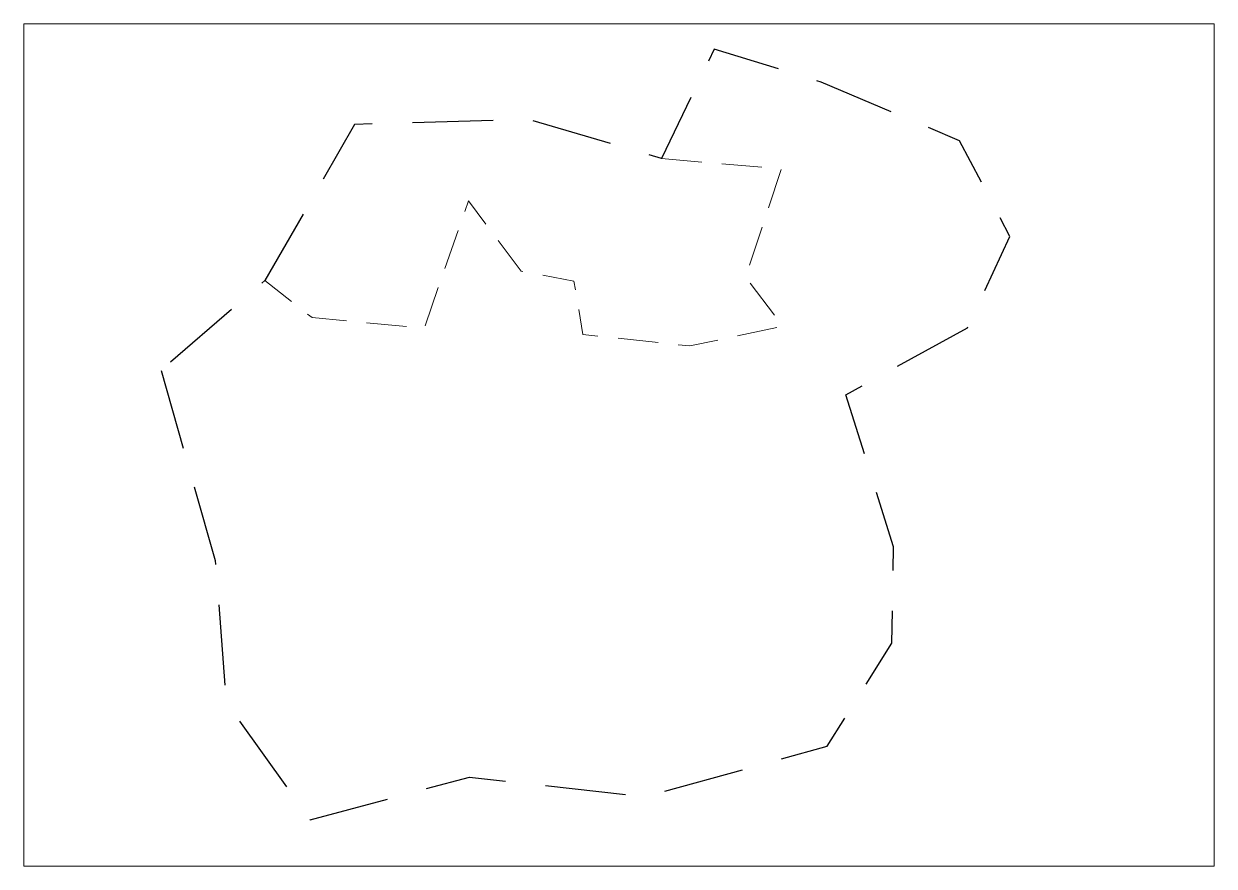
# Paper-space layout 'Layout3' of a CAD drawing. Header units: metres. Extents: x 30 to 267, y 21 to 189.
# The model-space entities are those that its viewports show. They can reach past a viewport. Long polylines and large blocks are cut down to what shows.
import ezdxf

# ---------------------------------------------------------------- set-up
doc = ezdxf.new("R2010")
doc.units = ezdxf.units.M
doc.linetypes.add('DASHED', pattern=[0.75, 0.5, -0.25])
doc.linetypes.add('DASHED2', pattern=[0.375, 0.25, -0.125])
doc.layers.add('C-TOPO', color=7, linetype='Continuous')

msp = doc.modelspace()

# ---------------------------------------------------------------- linework, layer by layer
at = {"layer": 'C-TOPO', "linetype": 'DASHED', "lineweight": 25, "ltscale": 10, "flags": 128}
msp.add_lwpolyline([(626844.921, 3063184.895), (626879.755, 3063063.045), (626886.826, 3062971.637), (626940.67, 3062896.453), (627043.004, 3062923.974), (627155.834, 3062911.316), (627272.808, 3062943.712), (627314.347, 3063009.856), (627315.434, 3063071.64), (627284.828, 3063169.307), (627362.778, 3063212.248), (627390.108, 3063270.919), (627357.842, 3063332.353), (627268.906, 3063369.97), (627200.236, 3063391.201), (627166.397, 3063320.904), (627081.174, 3063345.86), (626969.177, 3063342.816), (626911.556, 3063242.544), (626844.921, 3063184.895)], dxfattribs=at)
at = {"layer": 'C-TOPO', "linetype": 'DASHED', "lineweight": 13, "ltscale": 5, "flags": 128}
msp.add_lwpolyline([(627166.397, 3063320.904), (627243.27, 3063314.32), (627220.29, 3063244.7), (627244.39, 3063213.22), (627184.53, 3063200.63), (627115.86, 3063208.02), (627110.11, 3063242.11), (627076.11, 3063248.69), (627042.37, 3063293.72), (627013.96, 3063212.11), (626941.92, 3063218.84), (626911.556, 3063242.544)], dxfattribs=at)

psp = doc.layouts.new('Layout3')

# ---------------------------------------------------------------- viewports
at = {"layer": 'C-TOPO', "linetype": 'DASHED2', "view_target_point": (627099.743, 3063278.393)}
psp.add_viewport(center=(148.51, 105.01), size=(237.61, 168.0125), view_center_point=(39.316, -141.319), view_height=540.62407, dxfattribs=at)

doc.saveas('drawing.dxf')
